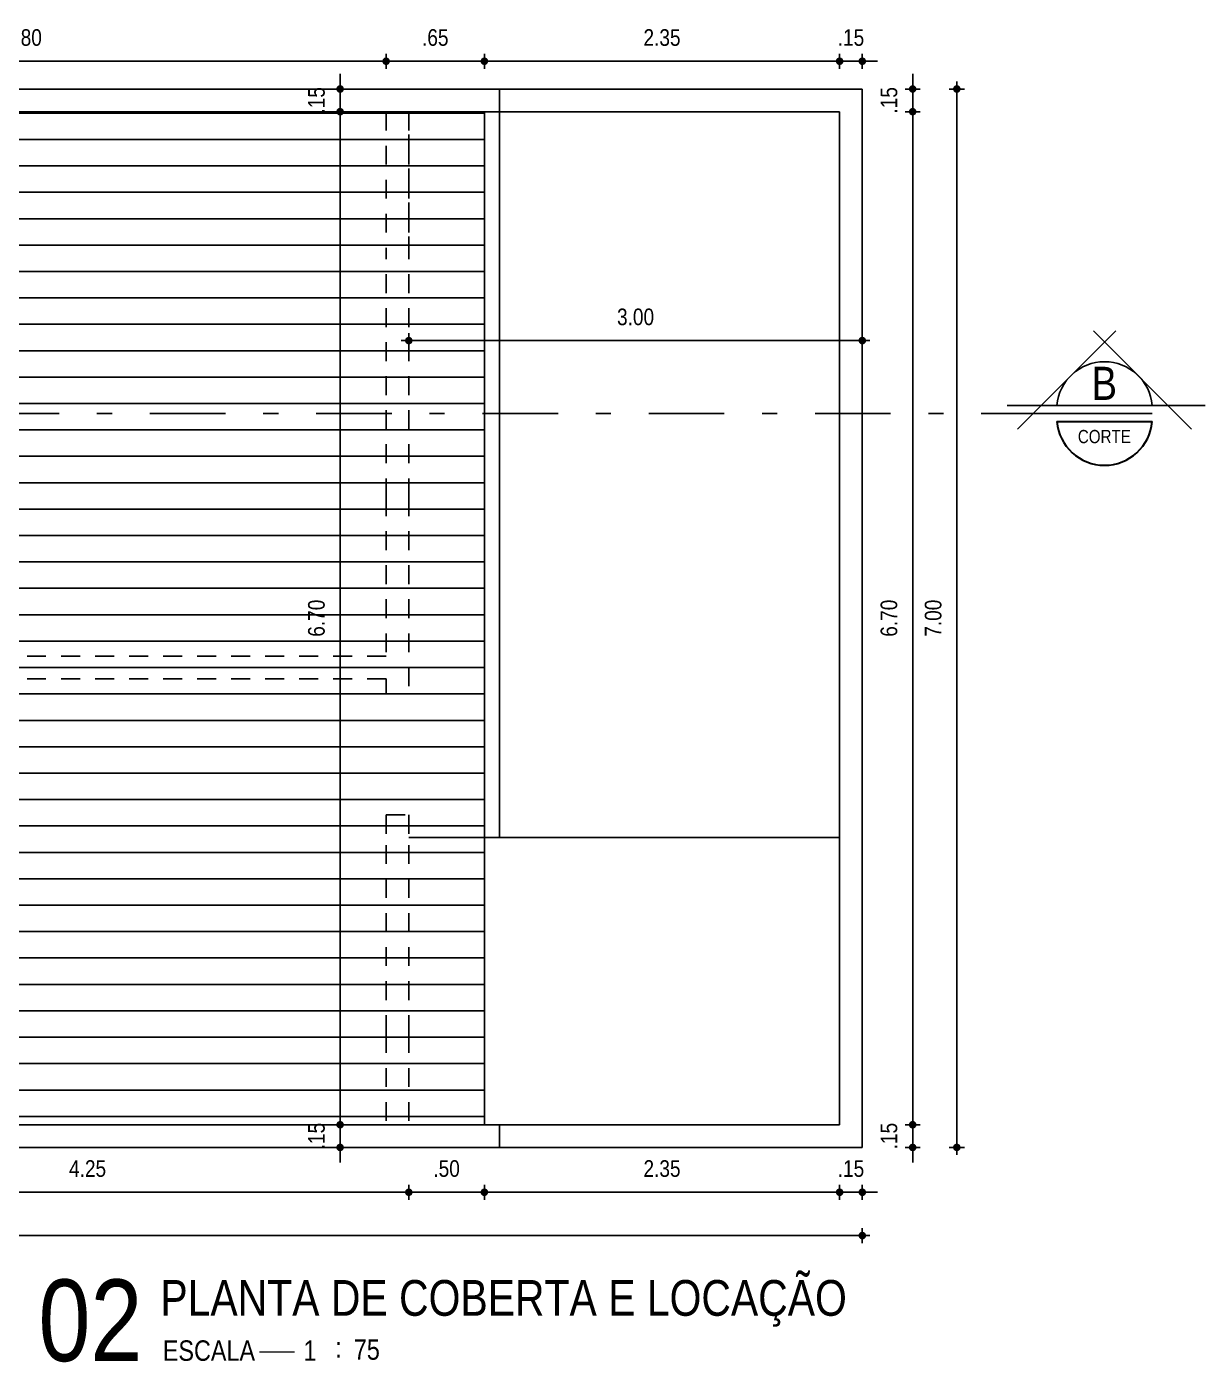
# Model space of a CAD drawing. Header units: millimetres. Extents: x 4762.7 to 4825.8, y 962.1 to 1006.6.
# Drawn here: x 4803.39 to 4811.18, y 975.78 to 984.61 of the extents above; entities that cross this region are included whole.
import ezdxf
from ezdxf.enums import TextEntityAlignment as Align

# ---------------------------------------------------------------- set-up
doc = ezdxf.new("R2010")
doc.units = ezdxf.units.MM
for name, pattern in [('CONTINUO', [0]), ('DASHDOT', [1, 0.5, -0.25, 0, -0.25]), ('HIDDEN2', [0.1875, 0.125, -0.0625])]:
    doc.linetypes.add(name, pattern=pattern)
for name, color, linetype in [('COTA', 7, 'Continuous'), ('E-Pen-B', 5, 'Continuous'), ('E-pen-y', 2, 'Continuous'), ('E-txt-g', 3, 'Continuous'), ('E-TXT-Y', 2, 'Continuous'), ('LAY-OUT', 6, 'Continuous'), ('LAYER7', 4, 'Continuous'), ('LINHA PISO', 9, 'Continuous')]:
    doc.layers.add(name, color=color, linetype=linetype)
doc.layers.add('E-Pen-G', color=3, linetype='Continuous', lineweight=30)
doc.layers.add('E-Txt-W', color=7, linetype='Continuous', lineweight=20)
doc.styles.add('F2', font='ARIALN.TTF')
doc.dimstyles.new('ARQUITETURA', dxfattribs={"dimtxt": 0.11, "dimasz": 0.05, "dimexe": 0.1, "dimexo": 0, "dimgap": 0.1, "dimtad": 1, "dimzin": 5, "dimdsep": 46, "dimtxsty": 'F2', "dimblk": 'COTA', "dimcen": 0, "dimse1": 1, "dimse2": 1, "dimadec": 0, "dimazin": 0, "dimtfac": 2, "dimtix": 1, "dimtmove": 2, "dimatfit": 3, "dimldrblk": 'COTA', "dimfxl": 1, "dimtolj": 1, "dimtzin": 5, "dimarcsym": 0})

# ---------------------------------------------------------------- blocks, each defined once
blk = doc.blocks.new('Ind-cor_Hor')
at = {"layer": 'E-Pen-B', "color": 2}
blk.add_line((-0.3498, 0), (0.3498, 0), dxfattribs=at)
at = {"layer": 'E-Pen-G', "color": 7}
blk.add_line((-0.3498, -0.0585), (0.3498, -0.0585), dxfattribs=at)
blk.add_arc((0, -0.0292), 0.351, 184.78019, 355.21981, dxfattribs=at)
at = {"layer": 'E-pen-y', "color": 2}
for p, q in [((-0.6385, -0.1137), (0.0822, 0.6071)), ((0.6385, -0.1137), (-0.0822, 0.6071)), ((-0.7143, 0.0585), (0.7399, 0.0585))]:
    blk.add_line(p, q, dxfattribs=at)
blk.add_arc((0, 0.0293), 0.351, 4.78019, 175.21981, dxfattribs=at)
at = {"layer": 'E-Txt-W', "color": 2, "style": 'F2'}
blk.add_attdef('CORTE', text='', height=0.23, dxfattribs=at).set_placement((-0.0013, 0.1), align=Align.CENTER)
at = {"layer": 'E-Txt-W', "color": 7, "style": 'F2'}
blk.add_attdef('PRANCHA', text='', height=0.075, dxfattribs=at).set_placement((-0.0013, -0.1793), align=Align.CENTER)
blk = doc.blocks.new('IND_DES')
at = {"layer": 'E-Txt-W', "color": 7}
blk.add_line((0.0269, -0.2428), (0.1984, -0.2428), dxfattribs=at)
at = {"layer": 'E-txt-g', "color": 7, "style": 'F2'}
for s, p in [('ESCALA', (-0.4463, -0.2864)), ('1', (0.2426, -0.2864)), (':', (0.3988, -0.2706))]:
    blk.add_text(s, height=0.1, dxfattribs=at).set_placement(p)
blk.add_attdef('ESCALA', (0.4897, -0.2812), '', height=0.1, dxfattribs=at)
at = {"layer": 'E-Txt-W', "color": 6, "style": 'F2'}
blk.add_attdef('00', text='', height=0.4, dxfattribs=at).set_placement((-0.7083, -0.2881), align=Align.CENTER)
at = {"layer": 'E-TXT-Y', "color": 7, "style": 'F2'}
for tag, p in [('PROJETO', (-0.4563, 0.1829)), ('DESENHO', (-0.4582, -0.0658))]:
    blk.add_attdef(tag, p, '', height=0.175, dxfattribs=at)
blk = doc.blocks.new('COTA')
at = {"layer": 'COTA'}
for p, q in [((-1, 0), (1, 0)), ((0, 1), (0, -1))]:
    blk.add_line(p, q, dxfattribs=at)
at = {"layer": 'COTA', "const_width": 0.5}
blk.add_lwpolyline([(-0.25, 0, 1), (0.25, 0, 1)], format="xyb", close=True, dxfattribs=at)
blk = doc.blocks.new('*D331')
at = {"color": 0, "lineweight": -2}
blk.add_line((4801.7127, 976.9023), (4805.8627, 976.9023), dxfattribs=at)
at = {"color": 0, "lineweight": -2, "xscale": 0.05, "yscale": 0.05, "zscale": 0.05, "rotation": 180}
blk.add_blockref('COTA', (4801.6627, 976.9023), dxfattribs=at)
at = {"color": 0, "lineweight": -2, "xscale": 0.05, "yscale": 0.05, "zscale": 0.05}
blk.add_blockref('COTA', (4805.9127, 976.9023), dxfattribs=at)
at = {"color": 0, "insert": (4803.7877, 977.0585), "char_height": 0.11, "attachment_point": 5, "style": 'F2'}
blk.add_mtext('\\A1;4.25', dxfattribs=at)
blk = doc.blocks.new('*D332')
at = {"color": 0, "lineweight": -2}
blk.add_line((4805.9627, 976.9023), (4806.3627, 976.9023), dxfattribs=at)
at = {"color": 0, "lineweight": -2, "xscale": 0.05, "yscale": 0.05, "zscale": 0.05, "rotation": 180}
blk.add_blockref('COTA', (4805.9127, 976.9023), dxfattribs=at)
at = {"color": 0, "lineweight": -2, "xscale": 0.05, "yscale": 0.05, "zscale": 0.05}
blk.add_blockref('COTA', (4806.4127, 976.9023), dxfattribs=at)
at = {"color": 0, "insert": (4806.1627, 977.0585), "char_height": 0.11, "attachment_point": 5, "style": 'F2'}
blk.add_mtext('\\A1;.50', dxfattribs=at)
blk = doc.blocks.new('*D333')
at = {"color": 0, "lineweight": -2}
blk.add_line((4806.4627, 976.9023), (4808.7127, 976.9023), dxfattribs=at)
at = {"color": 0, "lineweight": -2, "xscale": 0.05, "yscale": 0.05, "zscale": 0.05, "rotation": 180}
blk.add_blockref('COTA', (4806.4127, 976.9023), dxfattribs=at)
at = {"color": 0, "lineweight": -2, "xscale": 0.05, "yscale": 0.05, "zscale": 0.05}
blk.add_blockref('COTA', (4808.7627, 976.9023), dxfattribs=at)
at = {"color": 0, "insert": (4807.5877, 977.0585), "char_height": 0.11, "attachment_point": 5, "style": 'F2'}
blk.add_mtext('\\A1;2.35', dxfattribs=at)
blk = doc.blocks.new('*D334')
at = {"color": 0, "lineweight": -2}
for p, q in [((4808.7127, 976.9023), (4808.6627, 976.9023)), ((4808.7627, 976.9023), (4808.9127, 976.9023)), ((4808.9627, 976.9023), (4809.0127, 976.9023))]:
    blk.add_line(p, q, dxfattribs=at)
at = {"color": 0, "lineweight": -2, "xscale": 0.05, "yscale": 0.05, "zscale": 0.05}
blk.add_blockref('COTA', (4808.7627, 976.9023), dxfattribs=at)
at = {"color": 0, "lineweight": -2, "xscale": 0.05, "yscale": 0.05, "zscale": 0.05, "rotation": 180}
blk.add_blockref('COTA', (4808.9127, 976.9023), dxfattribs=at)
at = {"color": 0, "insert": (4808.8377, 977.0585), "char_height": 0.11, "attachment_point": 5, "style": 'F2'}
blk.add_mtext('\\A1;.15', dxfattribs=at)
blk = doc.blocks.new('*D335')
at = {"color": 0, "lineweight": -2}
blk.add_line((4808.8627, 976.6157), (4783.9627, 976.6157), dxfattribs=at)
at = {"color": 0, "lineweight": -2, "xscale": 0.05, "yscale": 0.05, "zscale": 0.05, "rotation": 180}
blk.add_blockref('COTA', (4783.9127, 976.6157), dxfattribs=at)
at = {"color": 0, "lineweight": -2, "xscale": 0.05, "yscale": 0.05, "zscale": 0.05}
blk.add_blockref('COTA', (4808.9127, 976.6157), dxfattribs=at)
at = {"color": 0, "insert": (4796.4127, 976.7719), "char_height": 0.11, "attachment_point": 5, "style": 'F2'}
blk.add_mtext('\\A1;25.00', dxfattribs=at)
blk = doc.blocks.new('*D336')
at = {"color": 0, "lineweight": -2}
for p, q in [((4809.2458, 977.3988), (4809.2458, 977.4488)), ((4809.2458, 977.1988), (4809.2458, 977.3488)), ((4809.2458, 977.1488), (4809.2458, 977.0988))]:
    blk.add_line(p, q, dxfattribs=at)
at = {"color": 0, "lineweight": -2, "xscale": 0.05, "yscale": 0.05, "zscale": 0.05}
for p, rotation in [((4809.2458, 977.3488), 270), ((4809.2458, 977.1988), 90)]:
    blk.add_blockref('COTA', p, dxfattribs=dict(at, rotation=rotation))
at = {"color": 0, "insert": (4809.0896, 977.2738), "char_height": 0.11, "attachment_point": 5, "rotation": 90, "style": 'F2'}
blk.add_mtext('\\A1;.15', dxfattribs=at)
blk = doc.blocks.new('*D337')
at = {"color": 0, "lineweight": -2}
blk.add_line((4809.2458, 977.3988), (4809.2458, 983.9988), dxfattribs=at)
at = {"color": 0, "lineweight": -2, "xscale": 0.05, "yscale": 0.05, "zscale": 0.05}
for p, rotation in [((4809.2458, 984.0488), 90), ((4809.2458, 977.3488), 270)]:
    blk.add_blockref('COTA', p, dxfattribs=dict(at, rotation=rotation))
at = {"color": 0, "insert": (4809.0896, 980.6988), "char_height": 0.11, "attachment_point": 5, "rotation": 90, "style": 'F2'}
blk.add_mtext('\\A1;6.70', dxfattribs=at)
blk = doc.blocks.new('*D338')
at = {"color": 0, "lineweight": -2}
for p, q in [((4809.2458, 984.2488), (4809.2458, 984.2988)), ((4809.2458, 984.0488), (4809.2458, 984.1988)), ((4809.2458, 983.9988), (4809.2458, 983.9488))]:
    blk.add_line(p, q, dxfattribs=at)
at = {"color": 0, "lineweight": -2, "xscale": 0.05, "yscale": 0.05, "zscale": 0.05}
for p, rotation in [((4809.2458, 984.1988), 270), ((4809.2458, 984.0488), 90)]:
    blk.add_blockref('COTA', p, dxfattribs=dict(at, rotation=rotation))
at = {"color": 0, "insert": (4809.0896, 984.1238), "char_height": 0.11, "attachment_point": 5, "rotation": 90, "style": 'F2'}
blk.add_mtext('\\A1;.15', dxfattribs=at)
blk = doc.blocks.new('*D339')
at = {"color": 0, "lineweight": -2}
blk.add_line((4809.5379, 984.1488), (4809.5379, 977.2488), dxfattribs=at)
at = {"color": 0, "lineweight": -2, "xscale": 0.05, "yscale": 0.05, "zscale": 0.05}
for p, rotation in [((4809.5379, 984.1988), 90), ((4809.5379, 977.1988), 270)]:
    blk.add_blockref('COTA', p, dxfattribs=dict(at, rotation=rotation))
at = {"color": 0, "insert": (4809.3817, 980.6988), "char_height": 0.11, "attachment_point": 5, "rotation": 90, "style": 'F2'}
blk.add_mtext('\\A1;7.00', dxfattribs=at)
blk = doc.blocks.new('*D340')
at = {"color": 0, "lineweight": -2}
for p, q in [((4808.7127, 984.3824), (4808.6627, 984.3824)), ((4808.9127, 984.3824), (4808.7627, 984.3824)), ((4808.9627, 984.3824), (4809.0127, 984.3824))]:
    blk.add_line(p, q, dxfattribs=at)
at = {"color": 0, "lineweight": -2, "xscale": 0.05, "yscale": 0.05, "zscale": 0.05}
blk.add_blockref('COTA', (4808.7627, 984.3824), dxfattribs=at)
at = {"color": 0, "lineweight": -2, "xscale": 0.05, "yscale": 0.05, "zscale": 0.05, "rotation": 180}
blk.add_blockref('COTA', (4808.9127, 984.3824), dxfattribs=at)
at = {"color": 0, "insert": (4808.8377, 984.5386), "char_height": 0.11, "attachment_point": 5, "style": 'F2'}
blk.add_mtext('\\A1;.15', dxfattribs=at)
blk = doc.blocks.new('*D341')
at = {"color": 0, "lineweight": -2}
blk.add_line((4808.7127, 984.3824), (4806.4627, 984.3824), dxfattribs=at)
at = {"color": 0, "lineweight": -2, "xscale": 0.05, "yscale": 0.05, "zscale": 0.05, "rotation": 180}
blk.add_blockref('COTA', (4806.4127, 984.3824), dxfattribs=at)
at = {"color": 0, "lineweight": -2, "xscale": 0.05, "yscale": 0.05, "zscale": 0.05}
blk.add_blockref('COTA', (4808.7627, 984.3824), dxfattribs=at)
at = {"color": 0, "insert": (4807.5877, 984.5386), "char_height": 0.11, "attachment_point": 5, "style": 'F2'}
blk.add_mtext('\\A1;2.35', dxfattribs=at)
blk = doc.blocks.new('*D342')
at = {"color": 0, "lineweight": -2}
blk.add_line((4806.3627, 984.3824), (4805.8127, 984.3824), dxfattribs=at)
at = {"color": 0, "lineweight": -2, "xscale": 0.05, "yscale": 0.05, "zscale": 0.05, "rotation": 180}
blk.add_blockref('COTA', (4805.7627, 984.3824), dxfattribs=at)
at = {"color": 0, "lineweight": -2, "xscale": 0.05, "yscale": 0.05, "zscale": 0.05}
blk.add_blockref('COTA', (4806.4127, 984.3824), dxfattribs=at)
at = {"color": 0, "insert": (4806.0877, 984.5386), "char_height": 0.11, "attachment_point": 5, "style": 'F2'}
blk.add_mtext('\\A1;.65', dxfattribs=at)
blk = doc.blocks.new('*D343')
at = {"color": 0, "lineweight": -2}
blk.add_line((4805.7127, 984.3824), (4801.0127, 984.3824), dxfattribs=at)
at = {"color": 0, "lineweight": -2, "xscale": 0.05, "yscale": 0.05, "zscale": 0.05, "rotation": 180}
blk.add_blockref('COTA', (4800.9627, 984.3824), dxfattribs=at)
at = {"color": 0, "lineweight": -2, "xscale": 0.05, "yscale": 0.05, "zscale": 0.05}
blk.add_blockref('COTA', (4805.7627, 984.3824), dxfattribs=at)
at = {"color": 0, "insert": (4803.3627, 984.5386), "char_height": 0.11, "attachment_point": 5, "style": 'F2'}
blk.add_mtext('\\A1;4.80', dxfattribs=at)
blk = doc.blocks.new('*D367')
at = {"color": 0, "lineweight": -2}
for p, q in [((4805.4583, 977.3988), (4805.4583, 977.4488)), ((4805.4583, 977.1988), (4805.4583, 977.3488)), ((4805.4583, 977.1488), (4805.4583, 977.0988))]:
    blk.add_line(p, q, dxfattribs=at)
at = {"color": 0, "lineweight": -2, "xscale": 0.05, "yscale": 0.05, "zscale": 0.05}
for p, rotation in [((4805.4583, 977.3488), 270), ((4805.4583, 977.1988), 90)]:
    blk.add_blockref('COTA', p, dxfattribs=dict(at, rotation=rotation))
at = {"color": 0, "insert": (4805.3021, 977.2738), "char_height": 0.11, "attachment_point": 5, "rotation": 90, "style": 'F2'}
blk.add_mtext('\\A1;.15', dxfattribs=at)
blk = doc.blocks.new('*D368')
at = {"color": 0, "lineweight": -2}
blk.add_line((4805.4583, 977.3988), (4805.4583, 983.9988), dxfattribs=at)
at = {"color": 0, "lineweight": -2, "xscale": 0.05, "yscale": 0.05, "zscale": 0.05}
for p, rotation in [((4805.4583, 984.0488), 90), ((4805.4583, 977.3488), 270)]:
    blk.add_blockref('COTA', p, dxfattribs=dict(at, rotation=rotation))
at = {"color": 0, "insert": (4805.3021, 980.6988), "char_height": 0.11, "attachment_point": 5, "rotation": 90, "style": 'F2'}
blk.add_mtext('\\A1;6.70', dxfattribs=at)
blk = doc.blocks.new('*D369')
at = {"color": 0, "lineweight": -2}
for p, q in [((4805.4583, 984.2488), (4805.4583, 984.2988)), ((4805.4583, 984.0488), (4805.4583, 984.1988)), ((4805.4583, 983.9988), (4805.4583, 983.9488))]:
    blk.add_line(p, q, dxfattribs=at)
at = {"color": 0, "lineweight": -2, "xscale": 0.05, "yscale": 0.05, "zscale": 0.05}
for p, rotation in [((4805.4583, 984.1988), 270), ((4805.4583, 984.0488), 90)]:
    blk.add_blockref('COTA', p, dxfattribs=dict(at, rotation=rotation))
at = {"color": 0, "insert": (4805.3021, 984.1238), "char_height": 0.11, "attachment_point": 5, "rotation": 90, "style": 'F2'}
blk.add_mtext('\\A1;.15', dxfattribs=at)
blk = doc.blocks.new('*D500')
at = {"color": 0, "lineweight": -2}
blk.add_line((4805.9627, 982.5349), (4808.8627, 982.5349), dxfattribs=at)
at = {"color": 0, "lineweight": -2, "xscale": 0.05, "yscale": 0.05, "zscale": 0.05, "rotation": 180}
blk.add_blockref('COTA', (4805.9127, 982.5349), dxfattribs=at)
at = {"color": 0, "lineweight": -2, "xscale": 0.05, "yscale": 0.05, "zscale": 0.05}
blk.add_blockref('COTA', (4808.9127, 982.5349), dxfattribs=at)
at = {"color": 0, "insert": (4807.4127, 982.6911), "char_height": 0.11, "attachment_point": 5, "style": 'F2'}
blk.add_mtext('\\A1;3.00', dxfattribs=at)

msp = doc.modelspace()

# ---------------------------------------------------------------- hatches: boundary and pattern name
at = {"layer": 'LAYER7', "linetype": 'Continuous'}
h = msp.add_hatch(dxfattribs=at)
h.set_pattern_fill('ANSI31', color=8, scale=0.055, angle=135, style=0)
h.set_pattern_definition([(180, (0, 0.90082), (-3e-17, -0.174625), [])])
h.paths.add_polyline_path([(4799.1127, 982.6988), (4799.1127, 978.3988), (4801.1627, 978.3988), (4801.1627, 977.3488), (4806.4127, 977.3488), (4806.4127, 984.0488), (4800.9627, 984.0488), (4800.9627, 982.6988)])
h.paths.add_polyline_path([(4799.4023, 980.1302), (4799.4023, 981.0874), (4799.176, 981.0874), (4799.176, 980.1302)], flags=24)
h.paths.add_polyline_path([(4802.5213, 979.7945), (4802.5213, 981.2993), (4802.2949, 981.2993), (4802.2949, 979.7945)], flags=24)
h.paths.add_polyline_path([(4802.7743, 979.8143), (4802.7743, 981.2795), (4802.4436, 981.2795), (4802.4436, 979.8143)], flags=24)
h.paths.add_polyline_path([(4803.0361, 980.806), (4803.0361, 980.9739), (4803.2655, 980.5767), (4803.0361, 980.1795), (4803.0361, 980.3474), (4802.8833, 980.3474), (4802.8833, 980.806)], flags=16)
h.paths.add_polyline_path([(4801.2428, 983.295), (4801.2428, 983.5953), (4801.0138, 983.5953), (4801.0138, 983.295)], flags=24)
h.paths.add_polyline_path([(4801.5476, 983.2195), (4801.5476, 983.5198), (4801.3186, 983.5198), (4801.3186, 983.2195)], flags=24)
h.paths.add_polyline_path([(4801.2428, 982.6555), (4801.2428, 982.8857), (4801.0138, 982.8857), (4801.0138, 982.6555)], flags=24)
h.paths.add_polyline_path([(4805.416, 980.5495), (4805.416, 980.8498), (4805.187, 980.8498), (4805.187, 980.5495)], flags=24)
h.paths.add_polyline_path([(4801.5079, 977.7195), (4801.5079, 978.0198), (4801.2789, 978.0198), (4801.2789, 977.7195)], flags=24)

# ---------------------------------------------------------------- linework, layer by layer
at = {"color": 2, "linetype": 'CONTINUO'}
for p, q in [((4806.5127, 984.1988), (4791.5627, 984.1988)), ((4806.4127, 984.0488), (4800.9627, 984.0488)), ((4801.1627, 977.3488), (4806.5127, 977.3488)), ((4801.0627, 977.1988), (4806.5127, 977.1988))]:
    msp.add_line(p, q, dxfattribs=at)
at = {"color": 2}
for p, q in [((4806.5127, 984.0488), (4806.5127, 984.1988)), ((4806.4127, 984.0488), (4806.5127, 984.0488)), ((4806.5127, 977.3488), (4806.5127, 977.1988))]:
    msp.add_line(p, q, dxfattribs=at)
at = {"color": 8, "linetype": 'HIDDEN2'}
for p, q in [((4805.7627, 984.0488), (4805.7627, 983.0988)), ((4805.9127, 984.0488), (4805.9127, 983.0988)), ((4805.7627, 981.4988), (4805.7627, 983.0988)), ((4805.9127, 981.4988), (4805.9127, 983.0988)), ((4805.7627, 981.4988), (4805.7627, 980.4488)), ((4805.9127, 981.4988), (4805.9127, 980.1988)), ((4805.7627, 980.4488), (4802.9627, 980.4488)), ((4805.7627, 980.2988), (4802.8127, 980.2988)), ((4805.7627, 980.2988), (4805.7627, 980.1988)), ((4805.7627, 980.1988), (4805.9127, 980.1988)), ((4805.7627, 979.3988), (4805.7627, 979.1988)), ((4805.7627, 979.3988), (4805.9127, 979.3988)), ((4805.9127, 979.3988), (4805.9127, 979.1988)), ((4805.7627, 977.9488), (4805.7627, 979.1988)), ((4805.9127, 977.9488), (4805.9127, 979.1988)), ((4805.7627, 977.9488), (4805.7627, 977.3488)), ((4805.9127, 977.9488), (4805.9127, 977.3488))]:
    msp.add_line(p, q, dxfattribs=at)
at = {"color": 2, "linetype": 'DASHDOT'}
msp.add_line((4810.1999, 982.0526), (4780.4389, 982.0526), dxfattribs=at)
at = {"color": 2}
msp.add_lwpolyline([(4799.1127, 982.6988), (4799.1127, 978.3988), (4801.1627, 978.3988), (4801.1627, 977.3488), (4806.4127, 977.3488), (4806.4127, 984.0488), (4800.9627, 984.0488), (4800.9627, 982.6988), (4799.1127, 982.6988)], dxfattribs=at)
at = {"color": 8, "linetype": 'HIDDEN2'}
msp.add_lwpolyline([(4805.9127, 983.0988), (4805.9127, 984.0488)], dxfattribs=at)
at = {"color": 2, "linetype": 'CONTINUO'}
msp.add_lwpolyline([(4806.4127, 977.3488), (4806.4127, 984.0488)], dxfattribs=at)
at = {"layer": 'LAY-OUT', "color": 7}
for p, q in [((4808.9127, 984.1988), (4806.5127, 984.1988)), ((4808.9127, 977.1988), (4808.9127, 984.1988)), ((4808.7627, 984.0488), (4806.5127, 984.0488)), ((4808.7627, 977.3488), (4808.7627, 984.0488)), ((4806.5127, 977.3488), (4808.7627, 977.3488)), ((4806.5127, 977.1988), (4808.9127, 977.1988))]:
    msp.add_line(p, q, dxfattribs=at)
at = {"layer": 'LINHA PISO', "color": 8, "ltscale": 0.5}
for p, q in [((4806.5127, 984.0488), (4806.5127, 979.2488)), ((4805.9127, 979.2488), (4808.7627, 979.2488))]:
    msp.add_line(p, q, dxfattribs=at)

# ---------------------------------------------------------------- block references
ref = msp.add_blockref('Ind-cor_Hor', (4810.515, 982.0526), dxfattribs=dict(xscale=0.9008534374780003, yscale=0.9008534374780003, zscale=0.9008534374780003))
ref.add_attrib('CORTE', 'B', dxfattribs={"layer": 'E-Txt-W', "height": 0.2188, "style": 'F2'}).set_placement((4810.5138, 982.1427), align=Align.CENTER)
ref.add_attrib('PRANCHA', 'CORTE', dxfattribs={"layer": 'E-Txt-W', "height": 0.08753, "style": 'F2'}).set_placement((4810.5138, 981.8565), align=Align.CENTER)
ref = msp.add_blockref('IND_DES', (4804.8881, 976.1744), dxfattribs=dict(xscale=1.349996800000372, yscale=1.349996800000372, zscale=1.349996800000372))
ref.add_attrib('00', '02', dxfattribs={"layer": 'E-Txt-W', "height": 0.54, "style": 'F2'}).set_placement((4803.8068, 975.7855), align=Align.CENTER)
ref.add_attrib('DESENHO', 'PLANTA DE COBERTA E LOCAÇÃO', (4804.2695, 976.0855), dxfattribs={"layer": 'E-TXT-Y', "color": 2, "height": 0.23625, "style": 'F2'})
ref.add_attrib('ESCALA', '75', (4805.5492, 975.7948), dxfattribs={"layer": 'E-txt-g', "color": 7, "height": 0.135, "style": 'F2'})

# ---------------------------------------------------------------- dimensions: what is measured, and where the dimension line sits
at = {"color": 4}
for base, p1, p2, picture, middle in [((4800.9627, 984.3824), (4805.7627, 984.0488), (4800.9627, 984.0488), '*D343', (4803.3627, 984.5386)), ((4805.7627, 984.3824), (4806.4127, 984.0488), (4805.7627, 984.0488), '*D342', (4806.0877, 984.5386)), ((4806.4127, 984.3824), (4808.7627, 984.0488), (4806.4127, 984.0488), '*D341', (4807.5877, 984.5386)), ((4808.7627, 984.3824), (4808.9127, 984.1988), (4808.7627, 984.0488), '*D340', (4808.8377, 984.5386)), ((4808.9127, 982.5349), (4805.9127, 982.6669), (4808.9127, 982.6669), '*D500', (4807.4127, 982.6911)), ((4783.9127, 976.6157), (4808.9127, 977.1988), (4783.9127, 977.1988), '*D335', (4796.4127, 976.7719))]:
    dim = msp.add_linear_dim(base=base, p1=p1, p2=p2, dimstyle='ARQUITETURA', override={"dimfxl": 0.06, "dimfxlon": 1}, dxfattribs=at)
    dim.commit()
    dim.dimension.update_dxf_attribs({"geometry": picture, "text_midpoint": middle})
for base, p1, p2, angle, picture, middle in [((4805.4583, 984.1988), (4806.4127, 984.0488), (4805.7627, 984.1988), 90, '*D369', (4805.3021, 984.1238)), ((4809.2458, 984.1988), (4808.7627, 984.0488), (4808.9127, 984.1988), 90, '*D338', (4809.0896, 984.1238)), ((4809.5379, 977.1988), (4808.9127, 984.1988), (4808.9127, 977.1988), 90, '*D339', (4809.3817, 980.6988)), ((4805.4583, 984.0488), (4805.9127, 977.3488), (4806.4127, 984.0488), 90, '*D368', (4805.3021, 980.6988)), ((4809.2458, 984.0488), (4808.7627, 977.3488), (4808.7627, 984.0488), 90, '*D337', (4809.0896, 980.6988)), ((4805.4583, 977.3488), (4806.5127, 977.1988), (4805.9127, 977.3488), 90, '*D367', (4805.3021, 977.2738)), ((4809.2458, 977.3488), (4808.9127, 977.1988), (4808.7627, 977.3488), 90, '*D336', (4809.0896, 977.2738)), ((4805.9127, 976.9023), (4801.6627, 977.3488), (4805.9127, 977.1988), 180, '*D331', (4803.7877, 977.0585)), ((4806.4127, 976.9023), (4805.9127, 977.1988), (4806.4127, 977.3488), 180, '*D332', (4806.1627, 977.0585)), ((4808.7627, 976.9023), (4806.4127, 977.3488), (4808.7627, 977.3488), 180, '*D333', (4807.5877, 977.0585)), ((4808.9127, 976.9023), (4808.7627, 977.3488), (4808.9127, 977.1988), 180, '*D334', (4808.8377, 977.0585))]:
    dim = msp.add_linear_dim(base=base, p1=p1, p2=p2, angle=angle, dimstyle='ARQUITETURA', override={"dimfxl": 0.06, "dimfxlon": 1}, dxfattribs=at)
    dim.commit()
    dim.dimension.update_dxf_attribs({"geometry": picture, "text_midpoint": middle})

doc.saveas('drawing.dxf')
